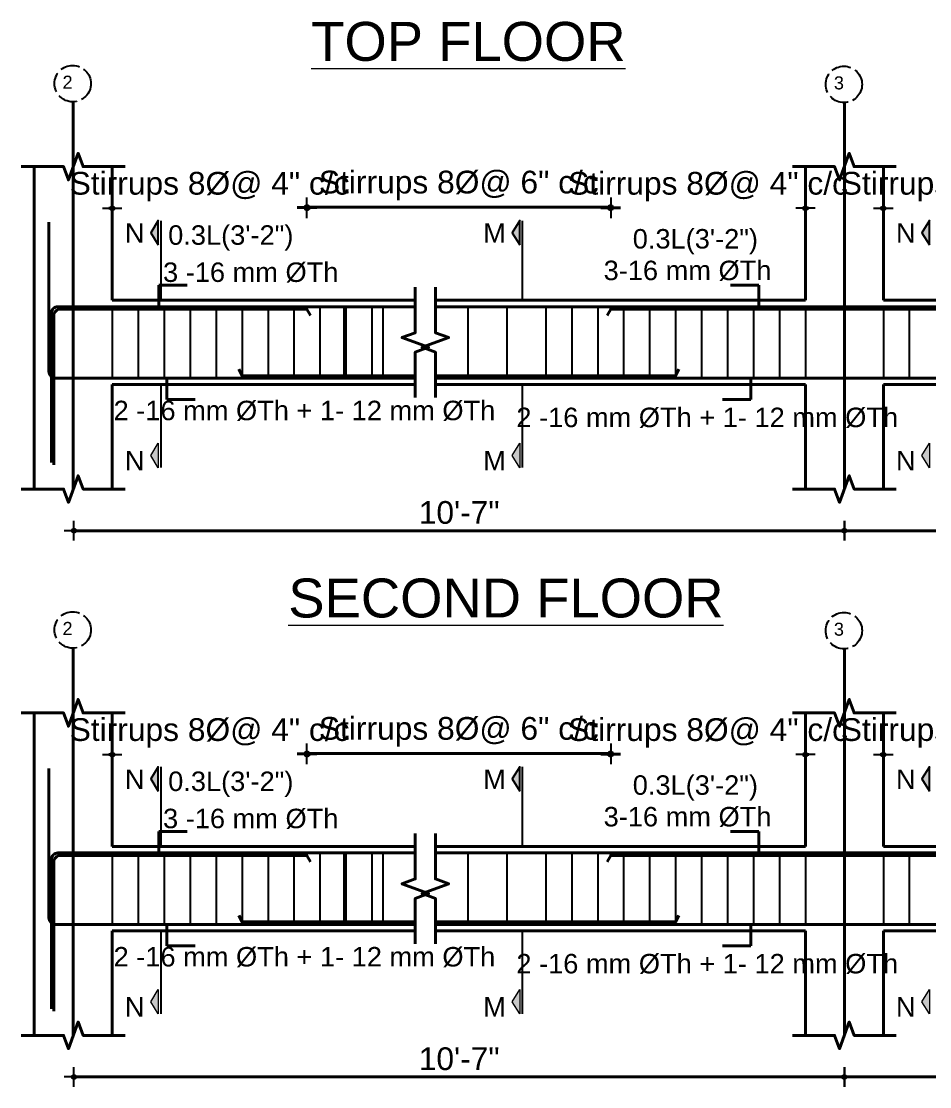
# Model space of a CAD drawing. Header units: inches. Extents: x -4597 to 93300, y -14139 to 5932.
# Drawn here: x 4019.8 to 4299.7, y -9442.9 to -9114.7 of the extents above; entities that cross this region are included whole.
import ezdxf
from ezdxf.enums import TextEntityAlignment as Align

# ---------------------------------------------------------------- set-up
doc = ezdxf.new("R2010")
doc.units = ezdxf.units.IN
doc.header["$LTSCALE"] = 0.5
doc.header["$MEASUREMENT"] = 0
doc.header["$PDMODE"] = 66
doc.linetypes.add('ACAD_ISO02W100', pattern=[15, 12, -3])
for name, color, linetype, lineweight in [('BAR', 5, 'Continuous', 40), ('HATCH1', 4, 'ACAD_ISO02W100', 13), ('TEXT', 220, 'Continuous', 9), ('wall', 20, 'Continuous', 40)]:
    doc.layers.add(name, color=color, linetype=linetype, lineweight=lineweight)
doc.layers.add('DIMENSION', color=5, linetype='Continuous')
doc.layers.add('STIRRUP', color=10, linetype='Continuous')
doc.styles.add('1.8', font='times.ttf', dxfattribs={"width": 0.8, "height": 6})
doc.styles.add('style1', font='arial.ttf', dxfattribs={"height": 7})
doc.dimstyles.new('1.4', dxfattribs={"dimscale": 0, "dimtxt": 6, "dimasz": 0.5, "dimexe": 2, "dimexo": 9, "dimgap": 2, "dimtad": 1, "dimdec": 0, "dimlfac": 0.5, "dimzin": 3, "dimdsep": 46, "dimlunit": 4, "dimtxsty": '1.8', "dimblk": 'DIM', "dimcen": 3, "dimdle": 3, "dimse1": 1, "dimse2": 1, "dimclrd": 256, "dimclre": 256, "dimclrt": 7, "dimadec": 1, "dimazin": 2, "dimtfac": 1, "dimtdec": 0, "dimtix": 1, "dimtofl": 0, "dimtmove": 2, "dimatfit": 3, "dimldrblk": 'ARW', "dimfxl": 2, "dimfrac": 2, "dimtolj": 2, "dimtzin": 0, "dimarcsym": 0})

# ---------------------------------------------------------------- blocks, each defined once
blk = doc.blocks.new('DIM')
at = {"layer": 'DIMENSION'}
h = blk.add_hatch(color=256, dxfattribs=at)
h.paths.add_polyline_path([(0, 1.28), (0, 0), (1.28, 0, 0.414214)])
h.paths.add_polyline_path([(1.28, 0), (0, 0), (0, -1.28, 0.414214)])
h.paths.add_polyline_path([(0, 0), (-1.28, 0, 0.414214), (0, -1.28)])
h.paths.add_polyline_path([(0, 1.28, 0.414214), (-1.28, 0), (0, 0)])
for p, q in [((-6, 0), (6, 0)), ((0, 6), (0, -6))]:
    blk.add_line(p, q, dxfattribs=at)
blk.add_circle((0, 0), 1.28, dxfattribs=at)
blk = doc.blocks.new('*D733')
at = {"layer": 'Defpoints', "color": 0, "ltscale": 10, "transparency": 16777216}
for p in [(88766.57, 17311.48), (88766.57, 17297.93), (88826.57, 17280.42)]:
    blk.add_point(p, dxfattribs=at)
at = {"layer": 'DIMENSION', "lineweight": -2, "ltscale": 10, "transparency": 16777216}
for p, q in [((88766.07, 17311.48), (88765.57, 17311.48)), ((88827.07, 17311.48), (88827.57, 17311.48))]:
    blk.add_line(p, q, dxfattribs=at)
at = {"layer": 'DIMENSION', "lineweight": -2, "ltscale": 10, "transparency": 16777216, "xscale": 0.5, "yscale": 0.5, "zscale": 0.5}
blk.add_blockref('DIM', (88766.57, 17311.48), dxfattribs=at)
at = {"layer": 'DIMENSION', "lineweight": -2, "ltscale": 10, "transparency": 16777216, "xscale": 0.5, "yscale": 0.5, "zscale": 0.5, "rotation": 180}
blk.add_blockref('DIM', (88826.57, 17311.48), dxfattribs=at)
at = {"layer": 'DIMENSION', "color": 7, "ltscale": 10, "transparency": 16777216, "insert": (88796.57, 17318.13), "char_height": 7, "attachment_point": 5, "style": 'style1'}
blk.add_mtext('\\A2;Stirrups 8%%C@ 4" c/c', dxfattribs=at)
blk = doc.blocks.new('ARW')
at = {"layer": 'DIMENSION'}
blk.add_lwpolyline([(10, 0, 0, 6, 0), (0, 0, 0, 0, 0), (10, 0, 0, 0, 0)], format="xyseb", dxfattribs=at)
blk = doc.blocks.new('*D734')
at = {"layer": 'Defpoints', "color": 0, "ltscale": 10, "transparency": 16777216}
for p in [(88742.57, 17311.48), (88742.57, 17297.93), (88682.57, 17280.42)]:
    blk.add_point(p, dxfattribs=at)
at = {"layer": 'DIMENSION', "lineweight": -2, "ltscale": 10, "transparency": 16777216}
for p, q in [((88682.07, 17311.48), (88681.57, 17311.48)), ((88743.07, 17311.48), (88743.57, 17311.48))]:
    blk.add_line(p, q, dxfattribs=at)
at = {"layer": 'DIMENSION', "lineweight": -2, "ltscale": 10, "transparency": 16777216, "xscale": 0.5, "yscale": 0.5, "zscale": 0.5}
blk.add_blockref('DIM', (88682.57, 17311.48), dxfattribs=at)
at = {"layer": 'DIMENSION', "lineweight": -2, "ltscale": 10, "transparency": 16777216, "xscale": 0.5, "yscale": 0.5, "zscale": 0.5, "rotation": 180}
blk.add_blockref('DIM', (88742.57, 17311.48), dxfattribs=at)
at = {"layer": 'DIMENSION', "color": 7, "ltscale": 10, "transparency": 16777216, "insert": (88712.57, 17318.13), "char_height": 7, "attachment_point": 5, "style": 'style1'}
blk.add_mtext('\\A2;Stirrups 8%%C@ 4" c/c', dxfattribs=at)
blk = doc.blocks.new('*D634')
at = {"layer": 'Defpoints', "color": 0, "ltscale": 10, "transparency": 16777216}
for p in [(88529.01, 17311.48), (88529.01, 17297.93), (88589.01, 17280.42)]:
    blk.add_point(p, dxfattribs=at)
at = {"layer": 'DIMENSION', "lineweight": -2, "ltscale": 10, "transparency": 16777216}
for p, q in [((88528.51, 17311.48), (88528.01, 17311.48)), ((88589.51, 17311.48), (88590.01, 17311.48))]:
    blk.add_line(p, q, dxfattribs=at)
at = {"layer": 'DIMENSION', "lineweight": -2, "ltscale": 10, "transparency": 16777216, "xscale": 0.5, "yscale": 0.5, "zscale": 0.5}
blk.add_blockref('DIM', (88529.01, 17311.48), dxfattribs=at)
at = {"layer": 'DIMENSION', "lineweight": -2, "ltscale": 10, "transparency": 16777216, "xscale": 0.5, "yscale": 0.5, "zscale": 0.5, "rotation": 180}
blk.add_blockref('DIM', (88589.01, 17311.48), dxfattribs=at)
at = {"layer": 'DIMENSION', "color": 7, "ltscale": 10, "transparency": 16777216, "insert": (88559.01, 17318.13), "char_height": 7, "attachment_point": 5, "style": 'style1'}
blk.add_mtext('\\A2;Stirrups 8%%C@ 4" c/c', dxfattribs=at)
blk = doc.blocks.new('*D757')
at = {"layer": 'Defpoints', "color": 0, "ltscale": 10, "transparency": 16777216}
for p in [(88589.01, 17311.85), (88589.01, 17280.42), (88682.57, 17280.42)]:
    blk.add_point(p, dxfattribs=at)
at = {"layer": 'DIMENSION', "lineweight": -2, "ltscale": 10, "transparency": 16777216}
blk.add_line((88682.07, 17311.85), (88589.51, 17311.85), dxfattribs=at)
at = {"layer": 'DIMENSION', "lineweight": -2, "ltscale": 10, "transparency": 16777216, "xscale": 0.5, "yscale": 0.5, "zscale": 0.5, "rotation": 180}
blk.add_blockref('DIM', (88589.01, 17311.85), dxfattribs=at)
at = {"layer": 'DIMENSION', "lineweight": -2, "ltscale": 10, "transparency": 16777216, "xscale": 0.5, "yscale": 0.5, "zscale": 0.5}
blk.add_blockref('DIM', (88682.57, 17311.85), dxfattribs=at)
at = {"layer": 'DIMENSION', "color": 7, "ltscale": 10, "transparency": 16777216, "insert": (88635.79, 17318.5), "char_height": 7, "attachment_point": 5, "style": 'style1'}
blk.add_mtext('\\A2;Stirrups 8%%C@ 6" c/c', dxfattribs=at)
blk = doc.blocks.new('*D635')
at = {"layer": 'Defpoints', "color": 0, "ltscale": 10, "transparency": 16777216}
for p in [(88754.57, 17224.98), (88965.28, 17224.98), (88754.57, 17212.17)]:
    blk.add_point(p, dxfattribs=at)
at = {"layer": 'DIMENSION', "lineweight": -2, "ltscale": 10, "transparency": 16777216}
blk.add_line((88964.78, 17212.17), (88755.07, 17212.17), dxfattribs=at)
at = {"layer": 'DIMENSION', "lineweight": -2, "ltscale": 10, "transparency": 16777216, "xscale": 0.5, "yscale": 0.5, "zscale": 0.5, "rotation": 180}
blk.add_blockref('DIM', (88754.57, 17212.17), dxfattribs=at)
at = {"layer": 'DIMENSION', "lineweight": -2, "ltscale": 10, "transparency": 16777216, "xscale": 0.5, "yscale": 0.5, "zscale": 0.5}
blk.add_blockref('DIM', (88965.28, 17212.17), dxfattribs=at)
at = {"layer": 'DIMENSION', "color": 7, "ltscale": 10, "transparency": 16777216, "insert": (88859.92, 17217.74), "char_height": 7, "attachment_point": 5, "style": 'style1'}
blk.add_mtext('\\A2;9{\\fArial TUR|b0|i0|c162|p34;\'-}5{\\fArial TUR|b0|i0|c162|p34;"}', dxfattribs=at)
blk = doc.blocks.new('*D636')
at = {"layer": 'Defpoints', "color": 0, "ltscale": 10, "transparency": 16777216}
for p in [(88517.22, 17224.98), (88754.57, 17224.98), (88517.22, 17212.17)]:
    blk.add_point(p, dxfattribs=at)
at = {"layer": 'DIMENSION', "lineweight": -2, "ltscale": 10, "transparency": 16777216}
blk.add_line((88754.07, 17212.17), (88517.72, 17212.17), dxfattribs=at)
at = {"layer": 'DIMENSION', "lineweight": -2, "ltscale": 10, "transparency": 16777216, "xscale": 0.5, "yscale": 0.5, "zscale": 0.5, "rotation": 180}
blk.add_blockref('DIM', (88517.22, 17212.17), dxfattribs=at)
at = {"layer": 'DIMENSION', "lineweight": -2, "ltscale": 10, "transparency": 16777216, "xscale": 0.5, "yscale": 0.5, "zscale": 0.5}
blk.add_blockref('DIM', (88754.57, 17212.17), dxfattribs=at)
at = {"layer": 'DIMENSION', "color": 7, "ltscale": 10, "transparency": 16777216, "insert": (88635.9, 17217.74), "char_height": 7, "attachment_point": 5, "style": 'style1'}
blk.add_mtext('\\A2;10{\\fArial TUR|b0|i0|c162|p34;\'-}7{\\fArial TUR|b0|i0|c162|p34;"}', dxfattribs=at)
blk = doc.blocks.new('*D643')
at = {"layer": 'Defpoints', "color": 0, "ltscale": 10, "transparency": 16777216}
for p in [(88766.57, 17479.77), (88766.57, 17466.23), (88826.57, 17448.71)]:
    blk.add_point(p, dxfattribs=at)
at = {"layer": 'DIMENSION', "lineweight": -2, "ltscale": 10, "transparency": 16777216}
for p, q in [((88766.07, 17479.77), (88765.57, 17479.77)), ((88827.07, 17479.77), (88827.57, 17479.77))]:
    blk.add_line(p, q, dxfattribs=at)
at = {"layer": 'DIMENSION', "lineweight": -2, "ltscale": 10, "transparency": 16777216, "xscale": 0.5, "yscale": 0.5, "zscale": 0.5}
blk.add_blockref('DIM', (88766.57, 17479.77), dxfattribs=at)
at = {"layer": 'DIMENSION', "lineweight": -2, "ltscale": 10, "transparency": 16777216, "xscale": 0.5, "yscale": 0.5, "zscale": 0.5, "rotation": 180}
blk.add_blockref('DIM', (88826.57, 17479.77), dxfattribs=at)
at = {"layer": 'DIMENSION', "color": 7, "ltscale": 10, "transparency": 16777216, "insert": (88796.57, 17486.43), "char_height": 7, "attachment_point": 5, "style": 'style1'}
blk.add_mtext('\\A2;Stirrups 8%%C@ 4" c/c', dxfattribs=at)
blk = doc.blocks.new('*D644')
at = {"layer": 'Defpoints', "color": 0, "ltscale": 10, "transparency": 16777216}
for p in [(88742.57, 17479.77), (88742.57, 17466.23), (88682.57, 17448.71)]:
    blk.add_point(p, dxfattribs=at)
at = {"layer": 'DIMENSION', "lineweight": -2, "ltscale": 10, "transparency": 16777216}
for p, q in [((88682.07, 17479.77), (88681.57, 17479.77)), ((88743.07, 17479.77), (88743.57, 17479.77))]:
    blk.add_line(p, q, dxfattribs=at)
at = {"layer": 'DIMENSION', "lineweight": -2, "ltscale": 10, "transparency": 16777216, "xscale": 0.5, "yscale": 0.5, "zscale": 0.5}
blk.add_blockref('DIM', (88682.57, 17479.77), dxfattribs=at)
at = {"layer": 'DIMENSION', "lineweight": -2, "ltscale": 10, "transparency": 16777216, "xscale": 0.5, "yscale": 0.5, "zscale": 0.5, "rotation": 180}
blk.add_blockref('DIM', (88742.57, 17479.77), dxfattribs=at)
at = {"layer": 'DIMENSION', "color": 7, "ltscale": 10, "transparency": 16777216, "insert": (88712.57, 17486.43), "char_height": 7, "attachment_point": 5, "style": 'style1'}
blk.add_mtext('\\A2;Stirrups 8%%C@ 4" c/c', dxfattribs=at)
blk = doc.blocks.new('*D645')
at = {"layer": 'Defpoints', "color": 0, "ltscale": 10, "transparency": 16777216}
for p in [(88529.01, 17479.77), (88529.01, 17466.23), (88589.01, 17448.71)]:
    blk.add_point(p, dxfattribs=at)
at = {"layer": 'DIMENSION', "lineweight": -2, "ltscale": 10, "transparency": 16777216}
for p, q in [((88528.51, 17479.77), (88528.01, 17479.77)), ((88589.51, 17479.77), (88590.01, 17479.77))]:
    blk.add_line(p, q, dxfattribs=at)
at = {"layer": 'DIMENSION', "lineweight": -2, "ltscale": 10, "transparency": 16777216, "xscale": 0.5, "yscale": 0.5, "zscale": 0.5}
blk.add_blockref('DIM', (88529.01, 17479.77), dxfattribs=at)
at = {"layer": 'DIMENSION', "lineweight": -2, "ltscale": 10, "transparency": 16777216, "xscale": 0.5, "yscale": 0.5, "zscale": 0.5, "rotation": 180}
blk.add_blockref('DIM', (88589.01, 17479.77), dxfattribs=at)
at = {"layer": 'DIMENSION', "color": 7, "ltscale": 10, "transparency": 16777216, "insert": (88559.01, 17486.43), "char_height": 7, "attachment_point": 5, "style": 'style1'}
blk.add_mtext('\\A2;Stirrups 8%%C@ 4" c/c', dxfattribs=at)
blk = doc.blocks.new('*D758')
at = {"layer": 'Defpoints', "color": 0, "ltscale": 10, "transparency": 16777216}
for p in [(88589.01, 17480.14), (88589.01, 17448.71), (88682.57, 17448.71)]:
    blk.add_point(p, dxfattribs=at)
at = {"layer": 'DIMENSION', "lineweight": -2, "ltscale": 10, "transparency": 16777216}
blk.add_line((88682.07, 17480.14), (88589.51, 17480.14), dxfattribs=at)
at = {"layer": 'DIMENSION', "lineweight": -2, "ltscale": 10, "transparency": 16777216, "xscale": 0.5, "yscale": 0.5, "zscale": 0.5, "rotation": 180}
blk.add_blockref('DIM', (88589.01, 17480.14), dxfattribs=at)
at = {"layer": 'DIMENSION', "lineweight": -2, "ltscale": 10, "transparency": 16777216, "xscale": 0.5, "yscale": 0.5, "zscale": 0.5}
blk.add_blockref('DIM', (88682.57, 17480.14), dxfattribs=at)
at = {"layer": 'DIMENSION', "color": 7, "ltscale": 10, "transparency": 16777216, "insert": (88635.79, 17486.8), "char_height": 7, "attachment_point": 5, "style": 'style1'}
blk.add_mtext('\\A2;Stirrups 8%%C@ 6" c/c', dxfattribs=at)
blk = doc.blocks.new('*D646')
at = {"layer": 'Defpoints', "color": 0, "ltscale": 10, "transparency": 16777216}
for p in [(88754.57, 17393.27), (88965.28, 17393.27), (88754.57, 17380.46)]:
    blk.add_point(p, dxfattribs=at)
at = {"layer": 'DIMENSION', "lineweight": -2, "ltscale": 10, "transparency": 16777216}
blk.add_line((88964.78, 17380.46), (88755.07, 17380.46), dxfattribs=at)
at = {"layer": 'DIMENSION', "lineweight": -2, "ltscale": 10, "transparency": 16777216, "xscale": 0.5, "yscale": 0.5, "zscale": 0.5, "rotation": 180}
blk.add_blockref('DIM', (88754.57, 17380.46), dxfattribs=at)
at = {"layer": 'DIMENSION', "lineweight": -2, "ltscale": 10, "transparency": 16777216, "xscale": 0.5, "yscale": 0.5, "zscale": 0.5}
blk.add_blockref('DIM', (88965.28, 17380.46), dxfattribs=at)
at = {"layer": 'DIMENSION', "color": 7, "ltscale": 10, "transparency": 16777216, "insert": (88859.92, 17386.03), "char_height": 7, "attachment_point": 5, "style": 'style1'}
blk.add_mtext('\\A2;9{\\fArial TUR|b0|i0|c162|p34;\'-}5{\\fArial TUR|b0|i0|c162|p34;"}', dxfattribs=at)
blk = doc.blocks.new('*D647')
at = {"layer": 'Defpoints', "color": 0, "ltscale": 10, "transparency": 16777216}
for p in [(88517.22, 17393.27), (88754.57, 17393.27), (88517.22, 17380.46)]:
    blk.add_point(p, dxfattribs=at)
at = {"layer": 'DIMENSION', "lineweight": -2, "ltscale": 10, "transparency": 16777216}
blk.add_line((88754.07, 17380.46), (88517.72, 17380.46), dxfattribs=at)
at = {"layer": 'DIMENSION', "lineweight": -2, "ltscale": 10, "transparency": 16777216, "xscale": 0.5, "yscale": 0.5, "zscale": 0.5, "rotation": 180}
blk.add_blockref('DIM', (88517.22, 17380.46), dxfattribs=at)
at = {"layer": 'DIMENSION', "lineweight": -2, "ltscale": 10, "transparency": 16777216, "xscale": 0.5, "yscale": 0.5, "zscale": 0.5}
blk.add_blockref('DIM', (88754.57, 17380.46), dxfattribs=at)
at = {"layer": 'DIMENSION', "color": 7, "ltscale": 10, "transparency": 16777216, "insert": (88635.9, 17386.03), "char_height": 7, "attachment_point": 5, "style": 'style1'}
blk.add_mtext('\\A2;10{\\fArial TUR|b0|i0|c162|p34;\'-}7{\\fArial TUR|b0|i0|c162|p34;"}', dxfattribs=at)
blk = doc.blocks.new('*D654')
at = {"layer": 'Defpoints', "color": 0, "ltscale": 10, "transparency": 16777216}
for p in [(88766.57, 17479.77), (88766.57, 17466.23), (88826.57, 17448.71)]:
    blk.add_point(p, dxfattribs=at)
at = {"layer": 'DIMENSION', "lineweight": -2, "ltscale": 10, "transparency": 16777216}
for p, q in [((88766.07, 17479.77), (88765.57, 17479.77)), ((88827.07, 17479.77), (88827.57, 17479.77))]:
    blk.add_line(p, q, dxfattribs=at)
at = {"layer": 'DIMENSION', "lineweight": -2, "ltscale": 10, "transparency": 16777216, "xscale": 0.5, "yscale": 0.5, "zscale": 0.5}
blk.add_blockref('DIM', (88766.57, 17479.77), dxfattribs=at)
at = {"layer": 'DIMENSION', "lineweight": -2, "ltscale": 10, "transparency": 16777216, "xscale": 0.5, "yscale": 0.5, "zscale": 0.5, "rotation": 180}
blk.add_blockref('DIM', (88826.57, 17479.77), dxfattribs=at)
at = {"layer": 'DIMENSION', "color": 7, "ltscale": 10, "transparency": 16777216, "insert": (88796.57, 17486.43), "char_height": 7, "attachment_point": 5, "style": 'style1'}
blk.add_mtext('\\A2;Stirrups 8%%C@ 4" c/c', dxfattribs=at)
blk = doc.blocks.new('*D655')
at = {"layer": 'Defpoints', "color": 0, "ltscale": 10, "transparency": 16777216}
for p in [(88742.57, 17479.77), (88742.57, 17466.23), (88682.57, 17448.71)]:
    blk.add_point(p, dxfattribs=at)
at = {"layer": 'DIMENSION', "lineweight": -2, "ltscale": 10, "transparency": 16777216}
for p, q in [((88682.07, 17479.77), (88681.57, 17479.77)), ((88743.07, 17479.77), (88743.57, 17479.77))]:
    blk.add_line(p, q, dxfattribs=at)
at = {"layer": 'DIMENSION', "lineweight": -2, "ltscale": 10, "transparency": 16777216, "xscale": 0.5, "yscale": 0.5, "zscale": 0.5}
blk.add_blockref('DIM', (88682.57, 17479.77), dxfattribs=at)
at = {"layer": 'DIMENSION', "lineweight": -2, "ltscale": 10, "transparency": 16777216, "xscale": 0.5, "yscale": 0.5, "zscale": 0.5, "rotation": 180}
blk.add_blockref('DIM', (88742.57, 17479.77), dxfattribs=at)
at = {"layer": 'DIMENSION', "color": 7, "ltscale": 10, "transparency": 16777216, "insert": (88712.57, 17486.43), "char_height": 7, "attachment_point": 5, "style": 'style1'}
blk.add_mtext('\\A2;Stirrups 8%%C@ 4" c/c', dxfattribs=at)
blk = doc.blocks.new('*D656')
at = {"layer": 'Defpoints', "color": 0, "ltscale": 10, "transparency": 16777216}
for p in [(88529.01, 17479.77), (88529.01, 17466.23), (88589.01, 17448.71)]:
    blk.add_point(p, dxfattribs=at)
at = {"layer": 'DIMENSION', "lineweight": -2, "ltscale": 10, "transparency": 16777216}
for p, q in [((88528.51, 17479.77), (88528.01, 17479.77)), ((88589.51, 17479.77), (88590.01, 17479.77))]:
    blk.add_line(p, q, dxfattribs=at)
at = {"layer": 'DIMENSION', "lineweight": -2, "ltscale": 10, "transparency": 16777216, "xscale": 0.5, "yscale": 0.5, "zscale": 0.5}
blk.add_blockref('DIM', (88529.01, 17479.77), dxfattribs=at)
at = {"layer": 'DIMENSION', "lineweight": -2, "ltscale": 10, "transparency": 16777216, "xscale": 0.5, "yscale": 0.5, "zscale": 0.5, "rotation": 180}
blk.add_blockref('DIM', (88589.01, 17479.77), dxfattribs=at)
at = {"layer": 'DIMENSION', "color": 7, "ltscale": 10, "transparency": 16777216, "insert": (88559.01, 17486.43), "char_height": 7, "attachment_point": 5, "style": 'style1'}
blk.add_mtext('\\A2;Stirrups 8%%C@ 4" c/c', dxfattribs=at)
blk = doc.blocks.new('*D759')
at = {"layer": 'Defpoints', "color": 0, "ltscale": 10, "transparency": 16777216}
for p in [(88589.01, 17480.14), (88589.01, 17448.71), (88682.57, 17448.71)]:
    blk.add_point(p, dxfattribs=at)
at = {"layer": 'DIMENSION', "lineweight": -2, "ltscale": 10, "transparency": 16777216}
blk.add_line((88682.07, 17480.14), (88589.51, 17480.14), dxfattribs=at)
at = {"layer": 'DIMENSION', "lineweight": -2, "ltscale": 10, "transparency": 16777216, "xscale": 0.5, "yscale": 0.5, "zscale": 0.5, "rotation": 180}
blk.add_blockref('DIM', (88589.01, 17480.14), dxfattribs=at)
at = {"layer": 'DIMENSION', "lineweight": -2, "ltscale": 10, "transparency": 16777216, "xscale": 0.5, "yscale": 0.5, "zscale": 0.5}
blk.add_blockref('DIM', (88682.57, 17480.14), dxfattribs=at)
at = {"layer": 'DIMENSION', "color": 7, "ltscale": 10, "transparency": 16777216, "insert": (88635.79, 17486.8), "char_height": 7, "attachment_point": 5, "style": 'style1'}
blk.add_mtext('\\A2;Stirrups 8%%C@ 6" c/c', dxfattribs=at)
blk = doc.blocks.new('*D657')
at = {"layer": 'Defpoints', "color": 0, "ltscale": 10, "transparency": 16777216}
for p in [(88754.57, 17393.27), (88965.28, 17393.27), (88754.57, 17380.46)]:
    blk.add_point(p, dxfattribs=at)
at = {"layer": 'DIMENSION', "lineweight": -2, "ltscale": 10, "transparency": 16777216}
blk.add_line((88964.78, 17380.46), (88755.07, 17380.46), dxfattribs=at)
at = {"layer": 'DIMENSION', "lineweight": -2, "ltscale": 10, "transparency": 16777216, "xscale": 0.5, "yscale": 0.5, "zscale": 0.5, "rotation": 180}
blk.add_blockref('DIM', (88754.57, 17380.46), dxfattribs=at)
at = {"layer": 'DIMENSION', "lineweight": -2, "ltscale": 10, "transparency": 16777216, "xscale": 0.5, "yscale": 0.5, "zscale": 0.5}
blk.add_blockref('DIM', (88965.28, 17380.46), dxfattribs=at)
at = {"layer": 'DIMENSION', "color": 7, "ltscale": 10, "transparency": 16777216, "insert": (88859.92, 17386.03), "char_height": 7, "attachment_point": 5, "style": 'style1'}
blk.add_mtext('\\A2;9{\\fArial TUR|b0|i0|c162|p34;\'-}5{\\fArial TUR|b0|i0|c162|p34;"}', dxfattribs=at)
blk = doc.blocks.new('*D658')
at = {"layer": 'Defpoints', "color": 0, "ltscale": 10, "transparency": 16777216}
for p in [(88517.22, 17393.27), (88754.57, 17393.27), (88517.22, 17380.46)]:
    blk.add_point(p, dxfattribs=at)
at = {"layer": 'DIMENSION', "lineweight": -2, "ltscale": 10, "transparency": 16777216}
blk.add_line((88754.07, 17380.46), (88517.72, 17380.46), dxfattribs=at)
at = {"layer": 'DIMENSION', "lineweight": -2, "ltscale": 10, "transparency": 16777216, "xscale": 0.5, "yscale": 0.5, "zscale": 0.5, "rotation": 180}
blk.add_blockref('DIM', (88517.22, 17380.46), dxfattribs=at)
at = {"layer": 'DIMENSION', "lineweight": -2, "ltscale": 10, "transparency": 16777216, "xscale": 0.5, "yscale": 0.5, "zscale": 0.5}
blk.add_blockref('DIM', (88754.57, 17380.46), dxfattribs=at)
at = {"layer": 'DIMENSION', "color": 7, "ltscale": 10, "transparency": 16777216, "insert": (88635.9, 17386.03), "char_height": 7, "attachment_point": 5, "style": 'style1'}
blk.add_mtext('\\A2;10{\\fArial TUR|b0|i0|c162|p34;\'-}7{\\fArial TUR|b0|i0|c162|p34;"}', dxfattribs=at)
blk = doc.blocks.new('1111111')
at = {"layer": 'TEXT', "ltscale": 10}
for points in [[(88543.21, 17476.01), (88543.21, 17468.51), (88540.9, 17472.26)], [(88543.21, 17476.01), (88543.21, 17468.51), (88540.9, 17472.26)], [(88654.58, 17476.01), (88654.58, 17468.51), (88652.27, 17472.26)], [(88654.58, 17476.01), (88654.58, 17468.51), (88652.27, 17472.26)], [(88780.77, 17476.01), (88780.77, 17468.51), (88778.46, 17472.26)], [(88780.77, 17476.01), (88780.77, 17468.51), (88778.46, 17472.26)], [(88543.21, 17399.87), (88543.21, 17407.37), (88540.9, 17403.62)], [(88543.21, 17399.87), (88543.21, 17407.37), (88540.9, 17403.62)], [(88654.58, 17399.87), (88654.58, 17407.37), (88652.27, 17403.62)], [(88654.58, 17399.87), (88654.58, 17407.37), (88652.27, 17403.62)], [(88780.77, 17399.87), (88780.77, 17407.37), (88778.46, 17403.62)], [(88780.77, 17399.87), (88780.77, 17407.37), (88778.46, 17403.62)], [(88543.21, 17307.72), (88543.21, 17300.21), (88540.9, 17303.97)], [(88654.58, 17307.72), (88654.58, 17300.21), (88652.27, 17303.97)], [(88780.77, 17307.72), (88780.77, 17300.21), (88778.46, 17303.97)], [(88543.21, 17231.58), (88543.21, 17239.08), (88540.9, 17235.33)], [(88654.58, 17231.58), (88654.58, 17239.08), (88652.27, 17235.33)], [(88780.77, 17231.58), (88780.77, 17239.08), (88778.46, 17235.33)]]:
    blk.add_hatch(color=256, dxfattribs=at).paths.add_polyline_path(points)
for p, q in [((88517.01, 17492.63), (88517.01, 17512.58)), ((88517.01, 17492.63), (88517.01, 17512.58)), ((88754.57, 17492.63), (88754.57, 17512.58)), ((88754.57, 17492.63), (88754.57, 17512.58)), ((88517.01, 17492.63), (88517.01, 17393.27)), ((88517.01, 17492.63), (88517.01, 17393.27)), ((88754.57, 17492.63), (88754.57, 17393.27)), ((88754.57, 17492.63), (88754.57, 17393.27)), ((88517.01, 17393.27), (88517.01, 17413.22)), ((88517.01, 17393.27), (88517.01, 17413.22)), ((88754.57, 17393.27), (88754.57, 17413.22)), ((88754.57, 17393.27), (88754.57, 17413.22)), ((88517.01, 17324.34), (88517.01, 17344.29)), ((88754.57, 17324.34), (88754.57, 17344.29)), ((88517.01, 17324.34), (88517.01, 17224.98)), ((88754.57, 17324.34), (88754.57, 17224.98)), ((88517.01, 17224.98), (88517.01, 17244.93)), ((88754.57, 17224.98), (88754.57, 17244.93))]:
    blk.add_line(p, q)
at = {"ltscale": 10}
for p, q in [((88505.01, 17448.71), (88505.01, 17492.63)), ((88505.01, 17448.71), (88505.01, 17492.63)), ((88529.01, 17451.46), (88529.01, 17492.63)), ((88529.01, 17451.46), (88529.01, 17492.63)), ((88742.57, 17451.46), (88742.57, 17492.63)), ((88742.57, 17451.46), (88742.57, 17492.63)), ((88766.57, 17451.46), (88766.57, 17492.63)), ((88766.57, 17451.46), (88766.57, 17492.63)), ((88622.36, 17451.46), (88529.01, 17451.46)), ((88622.36, 17451.46), (88529.01, 17451.46)), ((88628.57, 17451.46), (88742.57, 17451.46)), ((88628.57, 17451.46), (88742.57, 17451.46)), ((88859.92, 17451.46), (88766.57, 17451.46)), ((88859.92, 17451.46), (88766.57, 17451.46)), ((88505.01, 17393.27), (88505.01, 17448.71)), ((88505.01, 17393.27), (88505.01, 17448.71)), ((88622.36, 17425.46), (88529.01, 17425.46)), ((88529.01, 17393.27), (88529.01, 17425.46)), ((88622.36, 17425.46), (88529.01, 17425.46)), ((88529.01, 17393.27), (88529.01, 17425.46)), ((88628.57, 17425.46), (88742.57, 17425.46)), ((88628.57, 17425.46), (88742.57, 17425.46)), ((88742.57, 17393.27), (88742.57, 17425.46)), ((88742.57, 17393.27), (88742.57, 17425.46)), ((88859.92, 17425.46), (88766.57, 17425.46)), ((88766.57, 17393.27), (88766.57, 17425.46)), ((88859.92, 17425.46), (88766.57, 17425.46)), ((88766.57, 17393.27), (88766.57, 17425.46)), ((88505.01, 17280.42), (88505.01, 17324.34)), ((88529.01, 17283.17), (88529.01, 17324.34)), ((88742.57, 17283.17), (88742.57, 17324.34)), ((88766.57, 17283.17), (88766.57, 17324.34)), ((88505.01, 17224.98), (88505.01, 17280.42)), ((88622.36, 17283.17), (88529.01, 17283.17)), ((88628.57, 17283.17), (88742.57, 17283.17)), ((88859.92, 17283.17), (88766.57, 17283.17)), ((88622.36, 17257.17), (88529.01, 17257.17)), ((88529.01, 17224.98), (88529.01, 17257.17)), ((88628.57, 17257.17), (88742.57, 17257.17)), ((88742.57, 17224.98), (88742.57, 17257.17)), ((88859.92, 17257.17), (88766.57, 17257.17)), ((88766.57, 17224.98), (88766.57, 17257.17))]:
    blk.add_line(p, q, dxfattribs=at)
at = {"linetype": 'Continuous', "ltscale": 10}
for points in [[(88501.01, 17492.63), (88514.01, 17492.63), (88515.51, 17488.51), (88518.51, 17496.75), (88520.01, 17492.63), (88533.01, 17492.63)], [(88501.01, 17492.63), (88514.01, 17492.63), (88515.51, 17488.51), (88518.51, 17496.75), (88520.01, 17492.63), (88533.01, 17492.63)], [(88738.57, 17492.63), (88751.57, 17492.63), (88753.07, 17488.51), (88756.07, 17496.75), (88757.57, 17492.63), (88770.57, 17492.63)], [(88738.57, 17492.63), (88751.57, 17492.63), (88753.07, 17488.51), (88756.07, 17496.75), (88757.57, 17492.63), (88770.57, 17492.63)], [(88622.36, 17455.46), (88622.36, 17441.46), (88618.24, 17439.96), (88626.48, 17436.96), (88622.36, 17435.46), (88622.36, 17421.46)], [(88622.36, 17455.46), (88622.36, 17441.46), (88618.24, 17439.96), (88626.48, 17436.96), (88622.36, 17435.46), (88622.36, 17421.46)], [(88622.36, 17455.46), (88622.36, 17441.46), (88618.24, 17439.96), (88626.48, 17436.96), (88622.36, 17435.46), (88622.36, 17421.46)], [(88622.36, 17455.46), (88622.36, 17441.46), (88618.24, 17439.96), (88626.48, 17436.96), (88622.36, 17435.46), (88622.36, 17421.46)], [(88628.57, 17455.46), (88628.57, 17441.46), (88632.69, 17439.96), (88624.45, 17436.96), (88628.57, 17435.46), (88628.57, 17421.46)], [(88628.57, 17455.46), (88628.57, 17441.46), (88632.69, 17439.96), (88624.45, 17436.96), (88628.57, 17435.46), (88628.57, 17421.46)], [(88628.57, 17455.46), (88628.57, 17441.46), (88632.69, 17439.96), (88624.45, 17436.96), (88628.57, 17435.46), (88628.57, 17421.46)], [(88628.57, 17455.46), (88628.57, 17441.46), (88632.69, 17439.96), (88624.45, 17436.96), (88628.57, 17435.46), (88628.57, 17421.46)], [(88501.01, 17393.27), (88514.01, 17393.27), (88515.51, 17389.15), (88518.51, 17397.39), (88520.01, 17393.27), (88533.01, 17393.27)], [(88501.01, 17393.27), (88514.01, 17393.27), (88515.51, 17389.15), (88518.51, 17397.39), (88520.01, 17393.27), (88533.01, 17393.27)], [(88738.57, 17393.27), (88751.57, 17393.27), (88753.07, 17389.15), (88756.07, 17397.39), (88757.57, 17393.27), (88770.57, 17393.27)], [(88738.57, 17393.27), (88751.57, 17393.27), (88753.07, 17389.15), (88756.07, 17397.39), (88757.57, 17393.27), (88770.57, 17393.27)], [(88501.01, 17324.34), (88514.01, 17324.34), (88515.51, 17320.21), (88518.51, 17328.46), (88520.01, 17324.34), (88533.01, 17324.34)], [(88738.57, 17324.34), (88751.57, 17324.34), (88753.07, 17320.21), (88756.07, 17328.46), (88757.57, 17324.34), (88770.57, 17324.34)], [(88622.36, 17287.17), (88622.36, 17273.17), (88618.24, 17271.67), (88626.48, 17268.67), (88622.36, 17267.17), (88622.36, 17253.17)], [(88622.36, 17287.17), (88622.36, 17273.17), (88618.24, 17271.67), (88626.48, 17268.67), (88622.36, 17267.17), (88622.36, 17253.17)], [(88628.57, 17287.17), (88628.57, 17273.17), (88632.69, 17271.67), (88624.45, 17268.67), (88628.57, 17267.17), (88628.57, 17253.17)], [(88628.57, 17287.17), (88628.57, 17273.17), (88632.69, 17271.67), (88624.45, 17268.67), (88628.57, 17267.17), (88628.57, 17253.17)], [(88501.01, 17224.98), (88514.01, 17224.98), (88515.51, 17220.86), (88518.51, 17229.1), (88520.01, 17224.98), (88533.01, 17224.98)], [(88738.57, 17224.98), (88751.57, 17224.98), (88753.07, 17220.86), (88756.07, 17229.1), (88757.57, 17224.98), (88770.57, 17224.98)]]:
    blk.add_lwpolyline(points, dxfattribs=at)
at = {"layer": 'BAR', "ltscale": 10}
for p, q in [((88517.01, 17449.46), (88622.36, 17449.46)), ((88517.01, 17449.46), (88622.36, 17449.46)), ((88754.57, 17449.46), (88628.57, 17449.46)), ((88754.57, 17449.46), (88628.57, 17449.46)), ((88754.57, 17449.46), (88859.92, 17449.46)), ((88754.57, 17449.46), (88859.92, 17449.46)), ((88517.01, 17427.46), (88622.36, 17427.46)), ((88517.01, 17427.46), (88622.36, 17427.46)), ((88754.57, 17427.46), (88628.57, 17427.46)), ((88754.57, 17427.46), (88628.57, 17427.46)), ((88754.57, 17427.46), (88859.92, 17427.46)), ((88754.57, 17427.46), (88859.92, 17427.46)), ((88517.01, 17281.17), (88622.36, 17281.17)), ((88754.57, 17281.17), (88628.57, 17281.17)), ((88754.57, 17281.17), (88859.92, 17281.17)), ((88517.01, 17259.17), (88622.36, 17259.17)), ((88754.57, 17259.17), (88628.57, 17259.17)), ((88754.57, 17259.17), (88859.92, 17259.17))]:
    blk.add_line(p, q, dxfattribs=at)
for points in [[(88529.01, 17427.46), (88511.52, 17427.46, -0.414214), (88509.51, 17429.48), (88509.51, 17475.46)], [(88529.01, 17427.46), (88511.52, 17427.46, -0.414214), (88509.51, 17429.48), (88509.51, 17475.46)], [(88510.26, 17401.46), (88510.26, 17447.45, -0.414214), (88512.27, 17449.46), (88529.01, 17449.46)], [(88510.26, 17401.46), (88510.26, 17447.45, -0.414214), (88512.27, 17449.46), (88529.01, 17449.46)], [(88511.01, 17400.71), (88511.01, 17446.7, -0.414214), (88513.02, 17448.71), (88529.01, 17448.71)], [(88511.01, 17400.71), (88511.01, 17446.7, -0.414214), (88513.02, 17448.71), (88529.01, 17448.71)], [(88529.01, 17259.17), (88511.52, 17259.17, -0.414214), (88509.51, 17261.18), (88509.51, 17307.17)], [(88510.26, 17233.17), (88510.26, 17279.15, -0.414214), (88512.27, 17281.17), (88529.01, 17281.17)], [(88511.01, 17232.42), (88511.01, 17278.4, -0.414214), (88513.02, 17280.42), (88529.01, 17280.42)]]:
    blk.add_lwpolyline(points, format="xyb", dxfattribs=at)
for points in [[(88590.05, 17446.71), (88589.01, 17448.71), (88517.01, 17448.71)], [(88590.05, 17446.71), (88589.01, 17448.71), (88517.01, 17448.71)], [(88681.53, 17446.71), (88682.57, 17448.71), (88754.57, 17448.71)], [(88681.53, 17446.71), (88682.57, 17448.71), (88754.57, 17448.71)], [(88827.62, 17446.71), (88826.57, 17448.71), (88754.57, 17448.71)], [(88827.62, 17446.71), (88826.57, 17448.71), (88754.57, 17448.71)], [(88568.05, 17430.21), (88569.01, 17428.21), (88622.36, 17428.21)], [(88568.05, 17430.21), (88569.01, 17428.21), (88622.36, 17428.21)], [(88703.53, 17430.21), (88702.57, 17428.21), (88628.57, 17428.21)], [(88703.53, 17430.21), (88702.57, 17428.21), (88628.57, 17428.21)], [(88590.05, 17278.42), (88589.01, 17280.42), (88517.01, 17280.42)], [(88681.53, 17278.42), (88682.57, 17280.42), (88754.57, 17280.42)], [(88827.62, 17278.42), (88826.57, 17280.42), (88754.57, 17280.42)], [(88568.05, 17261.92), (88569.01, 17259.92), (88622.36, 17259.92)], [(88703.53, 17261.92), (88702.57, 17259.92), (88628.57, 17259.92)]]:
    blk.add_lwpolyline(points, dxfattribs=at)
at = {"layer": 'DIMENSION', "ltscale": 10}
for p, q in [((88544.06, 17451.46), (88544.06, 17475.96)), ((88544.06, 17451.46), (88544.06, 17475.96)), ((88655.44, 17451.46), (88655.44, 17475.96)), ((88655.44, 17451.46), (88655.44, 17475.96)), ((88544.06, 17399.92), (88544.06, 17425.46)), ((88544.06, 17399.92), (88544.06, 17425.46)), ((88655.44, 17399.92), (88655.44, 17425.46)), ((88655.44, 17399.92), (88655.44, 17425.46)), ((88544.06, 17283.17), (88544.06, 17307.67)), ((88655.44, 17283.17), (88655.44, 17307.67)), ((88544.06, 17231.63), (88544.06, 17257.17)), ((88655.44, 17231.63), (88655.44, 17257.17))]:
    blk.add_line(p, q, dxfattribs=at)
for points in [[(88543.21, 17468.51), (88543.21, 17476.01), (88540.9, 17472.26), (88543.21, 17468.51)], [(88543.21, 17468.51), (88543.21, 17476.01), (88540.9, 17472.26), (88543.21, 17468.51)], [(88654.58, 17468.51), (88654.58, 17476.01), (88652.27, 17472.26), (88654.58, 17468.51)], [(88654.58, 17468.51), (88654.58, 17476.01), (88652.27, 17472.26), (88654.58, 17468.51)], [(88780.77, 17468.51), (88780.77, 17476.01), (88778.46, 17472.26), (88780.77, 17468.51)], [(88780.77, 17468.51), (88780.77, 17476.01), (88778.46, 17472.26), (88780.77, 17468.51)], [(88543.21, 17300.21), (88543.21, 17307.72), (88540.9, 17303.97), (88543.21, 17300.21)], [(88654.58, 17300.21), (88654.58, 17307.72), (88652.27, 17303.97), (88654.58, 17300.21)], [(88780.77, 17300.21), (88780.77, 17307.72), (88778.46, 17303.97), (88780.77, 17300.21)]]:
    blk.add_lwpolyline(points, dxfattribs=at)
at = {"layer": 'HATCH1', "lineweight": 25}
for centre in [(88516.84, 17518.18), (88516.84, 17518.18), (88754.41, 17517.95), (88754.41, 17517.95), (88516.84, 17349.88), (88754.41, 17349.66)]:
    blk.add_circle(centre, 5.6, dxfattribs=at)
at = {"layer": 'STIRRUP'}
for p, q in [((88529.01, 17449.86), (88529.01, 17427.06)), ((88529.01, 17449.86), (88529.01, 17427.06)), ((88537.01, 17449.86), (88537.01, 17427.06)), ((88537.01, 17449.86), (88537.01, 17427.06)), ((88545.01, 17449.86), (88545.01, 17427.06)), ((88545.01, 17449.86), (88545.01, 17427.06)), ((88553.01, 17449.86), (88553.01, 17427.06)), ((88553.01, 17449.86), (88553.01, 17427.06)), ((88561.01, 17449.86), (88561.01, 17427.06)), ((88561.01, 17449.86), (88561.01, 17427.06)), ((88569.01, 17449.86), (88569.01, 17427.06)), ((88569.01, 17449.86), (88569.01, 17427.06)), ((88577.01, 17449.86), (88577.01, 17427.06)), ((88577.01, 17449.86), (88577.01, 17427.06)), ((88585.01, 17449.86), (88585.01, 17427.06)), ((88585.01, 17449.86), (88585.01, 17427.06)), ((88593.01, 17449.86), (88593.01, 17427.06)), ((88593.01, 17449.86), (88593.01, 17427.06)), ((88600.36, 17449.86), (88600.36, 17427.06)), ((88600.36, 17449.86), (88600.36, 17427.06)), ((88601.01, 17449.86), (88601.01, 17427.06)), ((88601.01, 17449.86), (88601.01, 17427.06)), ((88609.01, 17449.86), (88609.01, 17427.06)), ((88609.01, 17449.86), (88609.01, 17427.06)), ((88612.36, 17449.86), (88612.36, 17427.06)), ((88612.36, 17449.86), (88612.36, 17427.06)), ((88638.57, 17449.86), (88638.57, 17427.06)), ((88638.57, 17449.86), (88638.57, 17427.06)), ((88650.57, 17449.86), (88650.57, 17427.06)), ((88650.57, 17449.86), (88650.57, 17427.06)), ((88662.57, 17449.86), (88662.57, 17427.06)), ((88662.57, 17449.86), (88662.57, 17427.06)), ((88670.57, 17449.86), (88670.57, 17427.06)), ((88670.57, 17449.86), (88670.57, 17427.06)), ((88678.57, 17449.86), (88678.57, 17427.06)), ((88678.57, 17449.86), (88678.57, 17427.06)), ((88686.57, 17449.86), (88686.57, 17427.06)), ((88686.57, 17449.86), (88686.57, 17427.06)), ((88694.57, 17449.86), (88694.57, 17427.06)), ((88694.57, 17449.86), (88694.57, 17427.06)), ((88702.57, 17449.86), (88702.57, 17427.06)), ((88702.57, 17449.86), (88702.57, 17427.06)), ((88710.57, 17449.86), (88710.57, 17427.06)), ((88710.57, 17449.86), (88710.57, 17427.06)), ((88718.57, 17449.86), (88718.57, 17427.06)), ((88718.57, 17449.86), (88718.57, 17427.06)), ((88726.57, 17449.86), (88726.57, 17427.06)), ((88726.57, 17449.86), (88726.57, 17427.06)), ((88734.57, 17449.86), (88734.57, 17427.06)), ((88734.57, 17449.86), (88734.57, 17427.06)), ((88742.57, 17449.86), (88742.57, 17427.06)), ((88742.57, 17449.86), (88742.57, 17427.06)), ((88766.57, 17449.86), (88766.57, 17427.06)), ((88766.57, 17449.86), (88766.57, 17427.06)), ((88774.57, 17449.86), (88774.57, 17427.06)), ((88774.57, 17449.86), (88774.57, 17427.06)), ((88529.01, 17281.57), (88529.01, 17258.77)), ((88537.01, 17281.57), (88537.01, 17258.77)), ((88545.01, 17281.57), (88545.01, 17258.77)), ((88553.01, 17281.57), (88553.01, 17258.77)), ((88561.01, 17281.57), (88561.01, 17258.77)), ((88569.01, 17281.57), (88569.01, 17258.77)), ((88577.01, 17281.57), (88577.01, 17258.77)), ((88585.01, 17281.57), (88585.01, 17258.77)), ((88593.01, 17281.57), (88593.01, 17258.77)), ((88600.36, 17281.57), (88600.36, 17258.77)), ((88601.01, 17281.57), (88601.01, 17258.77)), ((88609.01, 17281.57), (88609.01, 17258.77)), ((88612.36, 17281.57), (88612.36, 17258.77)), ((88638.57, 17281.57), (88638.57, 17258.77)), ((88650.57, 17281.57), (88650.57, 17258.77)), ((88662.57, 17281.57), (88662.57, 17258.77)), ((88670.57, 17281.57), (88670.57, 17258.77)), ((88678.57, 17281.57), (88678.57, 17258.77)), ((88686.57, 17281.57), (88686.57, 17258.77)), ((88694.57, 17281.57), (88694.57, 17258.77)), ((88702.57, 17281.57), (88702.57, 17258.77)), ((88710.57, 17281.57), (88710.57, 17258.77)), ((88718.57, 17281.57), (88718.57, 17258.77)), ((88726.57, 17281.57), (88726.57, 17258.77)), ((88734.57, 17281.57), (88734.57, 17258.77)), ((88742.57, 17281.57), (88742.57, 17258.77)), ((88766.57, 17281.57), (88766.57, 17258.77)), ((88774.57, 17281.57), (88774.57, 17258.77))]:
    blk.add_line(p, q, dxfattribs=at)
at = {"layer": 'TEXT', "ltscale": 10}
for points in [[(88543.21, 17407.37), (88543.21, 17399.87), (88540.9, 17403.62), (88543.21, 17407.37)], [(88543.21, 17407.37), (88543.21, 17399.87), (88540.9, 17403.62), (88543.21, 17407.37)], [(88654.58, 17407.37), (88654.58, 17399.87), (88652.27, 17403.62), (88654.58, 17407.37)], [(88654.58, 17407.37), (88654.58, 17399.87), (88652.27, 17403.62), (88654.58, 17407.37)], [(88780.77, 17407.37), (88780.77, 17399.87), (88778.46, 17403.62), (88780.77, 17407.37)], [(88780.77, 17407.37), (88780.77, 17399.87), (88778.46, 17403.62), (88780.77, 17407.37)], [(88543.21, 17239.08), (88543.21, 17231.58), (88540.9, 17235.33), (88543.21, 17239.08)], [(88654.58, 17239.08), (88654.58, 17231.58), (88652.27, 17235.33), (88654.58, 17239.08)], [(88780.77, 17239.08), (88780.77, 17231.58), (88778.46, 17235.33), (88780.77, 17239.08)]]:
    blk.add_lwpolyline(points, dxfattribs=at)
at = {"layer": 'HATCH1', "lineweight": 25, "style": 'style1'}
for s, p in [('2', (88513.7, 17516.63)), ('2', (88513.7, 17516.63)), ('3', (88751.34, 17516.41)), ('3', (88751.34, 17516.41)), ('2', (88513.7, 17348.34)), ('3', (88751.34, 17348.11))]:
    blk.add_text(s, height=4, dxfattribs=at).set_placement(p)
at = {"layer": 'TEXT', "style": 'style1'}
for s, p in [('%%UTOP FLOOR', (88638.74, 17531.2)), ('%%USECOND FLOOR', (88650.3, 17359.72))]:
    blk.add_text(s, height=12, dxfattribs=at).set_placement(p, align=Align.MIDDLE_CENTER)
at = {"layer": 'TEXT', "ltscale": 10, "style": 'style1'}
for s, p in [('N', (88532.9, 17469.17)), ('N', (88532.9, 17469.17)), ('M', (88643.31, 17469.17)), ('M', (88643.31, 17469.17)), ('N', (88770.47, 17469.17)), ('N', (88770.47, 17469.17)), ('3 -16 mm %%CTh ', (88544.67, 17457.09)), ('3 -16 mm %%CTh ', (88544.67, 17457.09)), ('3-16 mm %%CTh', (88680.4, 17457.64)), ('3-16 mm %%CTh', (88680.4, 17457.64)), ('2 -16 mm %%CTh + 1- 12 mm %%CTh', (88529.43, 17414.49)), ('2 -16 mm %%CTh + 1- 12 mm %%CTh', (88529.43, 17414.49)), ('2 -16 mm %%CTh + 1- 12 mm %%CTh', (88653.52, 17412.36)), ('2 -16 mm %%CTh + 1- 12 mm %%CTh', (88653.52, 17412.36)), ('N', (88532.9, 17399.04)), ('N', (88532.9, 17399.04)), ('M', (88643.31, 17399.04)), ('M', (88643.31, 17399.04)), ('N', (88770.47, 17399.04)), ('N', (88770.47, 17399.04)), ('N', (88532.9, 17300.88)), ('M', (88643.31, 17300.88)), ('N', (88770.47, 17300.88)), ('3 -16 mm %%CTh ', (88544.67, 17288.8)), ('3-16 mm %%CTh', (88680.4, 17289.35)), ('2 -16 mm %%CTh + 1- 12 mm %%CTh', (88529.43, 17246.2)), ('2 -16 mm %%CTh + 1- 12 mm %%CTh', (88653.52, 17244.07)), ('N', (88532.9, 17230.75)), ('M', (88643.31, 17230.75)), ('N', (88770.47, 17230.75))]:
    blk.add_text(s, height=6, dxfattribs=at).set_placement(p)
at = {"layer": 'TEXT', "style": 'style1'}
for p in [(88546.25, 17468.54), (88546.25, 17468.54), (88689.37, 17467.38), (88689.37, 17467.38), (88546.25, 17300.25), (88689.37, 17299.09)]:
    blk.add_text('0.3L(3\'-2")', height=6, dxfattribs=at).set_placement(p)
at = {"layer": 'DIMENSION', "ltscale": 10}
for base, p1, p2, text, picture, middle in [((88529.01, 17479.77), (88589.01, 17448.71), (88529.01, 17466.23), 'Stirrups 8%%C@ 4" c/c', '*D645', (88559.01, 17486.43)), ((88529.01, 17479.77), (88589.01, 17448.71), (88529.01, 17466.23), 'Stirrups 8%%C@ 4" c/c', '*D656', (88559.01, 17486.43)), ((88589.01, 17480.14), (88682.57, 17448.71), (88589.01, 17448.71), 'Stirrups 8%%C@ 6" c/c', '*D758', (88635.79, 17486.8)), ((88589.01, 17480.14), (88682.57, 17448.71), (88589.01, 17448.71), 'Stirrups 8%%C@ 6" c/c', '*D759', (88635.79, 17486.8)), ((88766.57, 17479.77), (88826.57, 17448.71), (88766.57, 17466.23), 'Stirrups 8%%C@ 4" c/c', '*D643', (88796.57, 17486.43)), ((88766.57, 17479.77), (88826.57, 17448.71), (88766.57, 17466.23), 'Stirrups 8%%C@ 4" c/c', '*D654', (88796.57, 17486.43)), ((88517.22, 17380.46), (88754.57, 17393.27), (88517.22, 17393.27), '10{\\fArial TUR|b0|i0|c162|p34;\'-}7{\\fArial TUR|b0|i0|c162|p34;"}', '*D647', (88635.9, 17386.03)), ((88517.22, 17380.46), (88754.57, 17393.27), (88517.22, 17393.27), '10{\\fArial TUR|b0|i0|c162|p34;\'-}7{\\fArial TUR|b0|i0|c162|p34;"}', '*D658', (88635.9, 17386.03)), ((88754.57, 17380.46), (88965.28, 17393.27), (88754.57, 17393.27), '9{\\fArial TUR|b0|i0|c162|p34;\'-}5{\\fArial TUR|b0|i0|c162|p34;"}', '*D646', (88859.92, 17386.03)), ((88754.57, 17380.46), (88965.28, 17393.27), (88754.57, 17393.27), '9{\\fArial TUR|b0|i0|c162|p34;\'-}5{\\fArial TUR|b0|i0|c162|p34;"}', '*D657', (88859.92, 17386.03)), ((88529.01, 17311.48), (88589.01, 17280.42), (88529.01, 17297.93), 'Stirrups 8%%C@ 4" c/c', '*D634', (88559.01, 17318.13)), ((88589.01, 17311.85), (88682.57, 17280.42), (88589.01, 17280.42), 'Stirrups 8%%C@ 6" c/c', '*D757', (88635.79, 17318.5)), ((88766.57, 17311.48), (88826.57, 17280.42), (88766.57, 17297.93), 'Stirrups 8%%C@ 4" c/c', '*D733', (88796.57, 17318.13)), ((88517.22, 17212.17), (88754.57, 17224.98), (88517.22, 17224.98), '10{\\fArial TUR|b0|i0|c162|p34;\'-}7{\\fArial TUR|b0|i0|c162|p34;"}', '*D636', (88635.9, 17217.74)), ((88754.57, 17212.17), (88965.28, 17224.98), (88754.57, 17224.98), '9{\\fArial TUR|b0|i0|c162|p34;\'-}5{\\fArial TUR|b0|i0|c162|p34;"}', '*D635', (88859.92, 17217.74))]:
    dim = blk.add_linear_dim(base=base, p1=p1, p2=p2, angle=180, text=text, dimstyle='1.4', override={"dimscale": 1, "dimtxsty": 'style1'}, dxfattribs=at)
    dim.commit()
    dim.dimension.update_dxf_attribs({"geometry": picture, "text_midpoint": middle})
for base, p1, p2, picture, middle in [((88742.57, 17479.77), (88682.57, 17448.71), (88742.57, 17466.23), '*D644', (88712.57, 17486.43)), ((88742.57, 17479.77), (88682.57, 17448.71), (88742.57, 17466.23), '*D655', (88712.57, 17486.43)), ((88742.57, 17311.48), (88682.57, 17280.42), (88742.57, 17297.93), '*D734', (88712.57, 17318.13))]:
    dim = blk.add_linear_dim(base=base, p1=p1, p2=p2, text='Stirrups 8%%C@ 4" c/c', dimstyle='1.4', override={"dimscale": 1, "dimtxsty": 'style1'}, dxfattribs=at)
    dim.commit()
    dim.dimension.update_dxf_attribs({"geometry": picture, "text_midpoint": middle})
for points in [[(88543.36, 17449.86), (88543.36, 17456.07), (88552.08, 17456.07)], [(88543.36, 17449.86), (88543.36, 17456.07), (88552.08, 17456.07)], [(88728.22, 17449.86), (88728.22, 17456.07), (88719.5, 17456.07)], [(88728.22, 17449.86), (88728.22, 17456.07), (88719.5, 17456.07)], [(88545.84, 17427.06), (88545.84, 17420.85), (88554.56, 17420.85)], [(88545.84, 17427.06), (88545.84, 17420.85), (88554.56, 17420.85)], [(88725.73, 17427.06), (88725.73, 17420.85), (88717.01, 17420.85)], [(88725.73, 17427.06), (88725.73, 17420.85), (88717.01, 17420.85)], [(88543.36, 17281.57), (88543.36, 17287.78), (88552.08, 17287.78)], [(88728.22, 17281.57), (88728.22, 17287.78), (88719.5, 17287.78)], [(88545.84, 17258.77), (88545.84, 17252.56), (88554.56, 17252.56)], [(88725.73, 17258.77), (88725.73, 17252.56), (88717.01, 17252.56)]]:
    blk.add_leader(points, dimstyle='1.4', override={"dimscale": 1, "dimtxsty": 'style1'}, dxfattribs=at)

msp = doc.modelspace()

# ---------------------------------------------------------------- block references
at = {"layer": 'wall', "linetype": 'ByBlock'}
msp.add_blockref('1111111', (-84481.17, -26652.04), dxfattribs=at)

doc.saveas('drawing.dxf')
